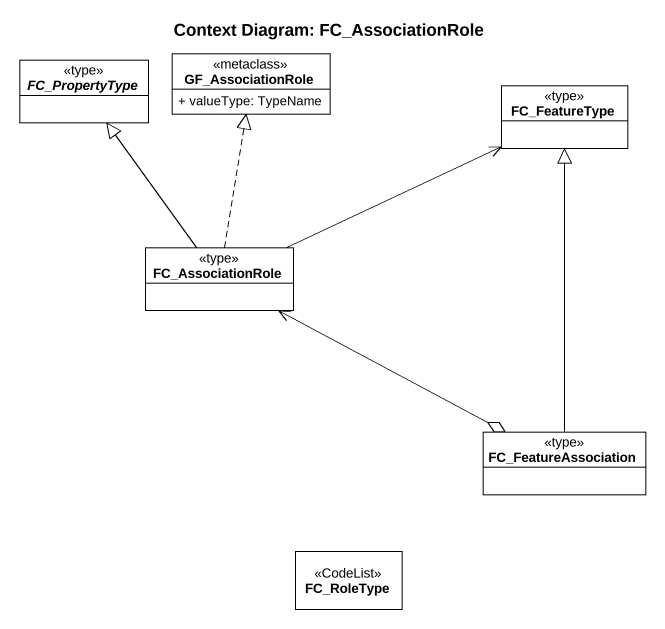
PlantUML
@startuml
title Context Diagram: FC_AssociationRole
hide circle
hide empty members
skinparam classAttributeIconSize 0
abstract class FC_PropertyType <<type>>
class GF_AssociationRole <<metaclass>> {
  + valueType: TypeName
}
class FC_FeatureType <<type>>
class FC_AssociationRole <<type>>
class FC_FeatureAssociation <<type>>
class FC_RoleType <<CodeList>>
FC_AssociationRole -up-|> FC_PropertyType
FC_AssociationRole .up.|> GF_AssociationRole
FC_AssociationRole -right-> FC_FeatureType
FC_FeatureAssociation -up-|> FC_FeatureType
FC_FeatureAssociation o-left-> FC_AssociationRole
@enduml
